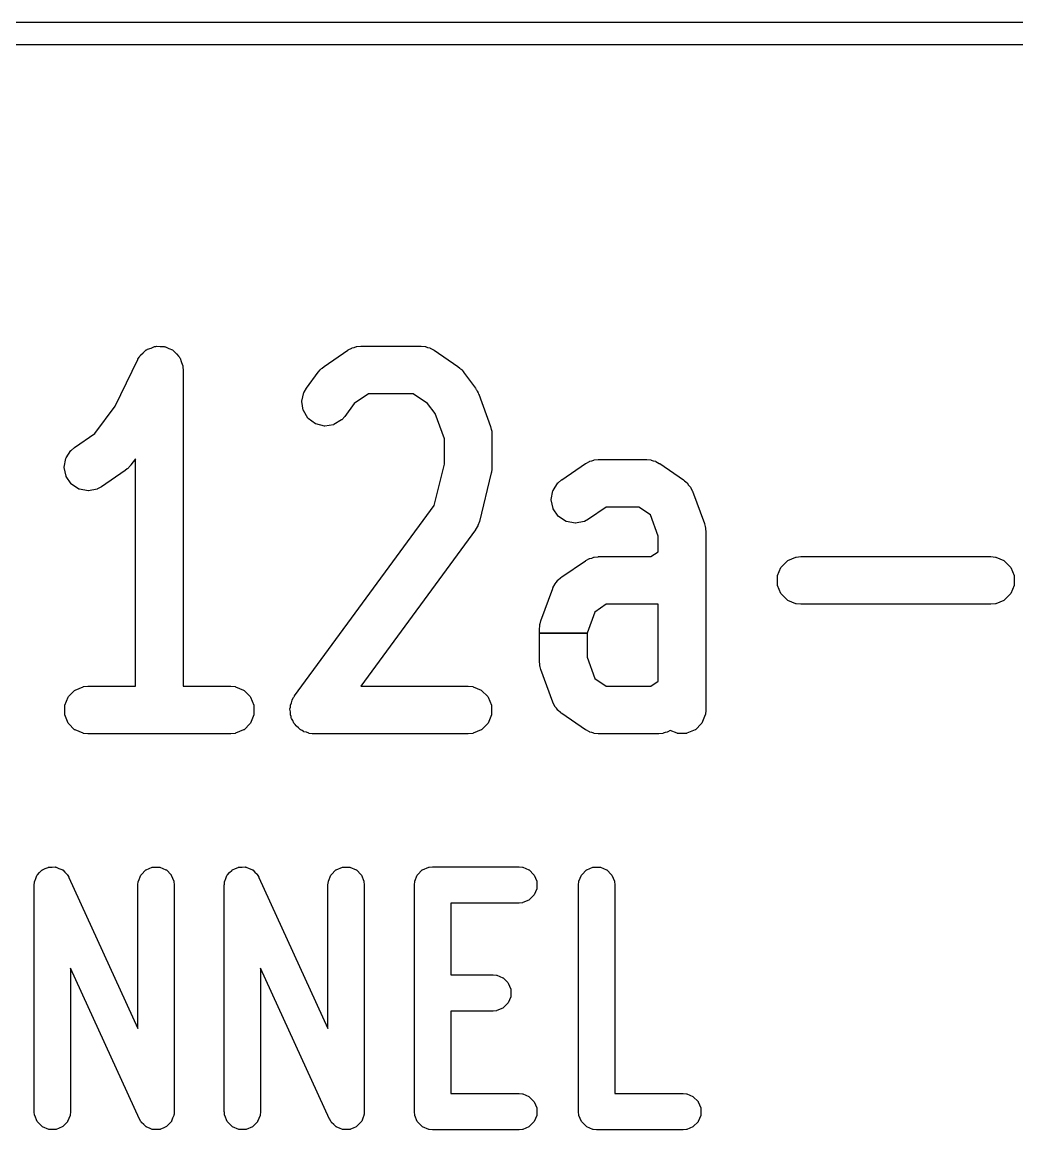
# Model space of a CAD drawing. Header units: inches. Extents: x 0 to 2.68, y 0 to 2.67.
# Drawn here: x 0.7011 to 0.8737, y 2.4789 to 2.6713 of the extents above; entities that cross this region are included whole.
import ezdxf

# ---------------------------------------------------------------- set-up
doc = ezdxf.new("R2010")
doc.units = ezdxf.units.IN
doc.header["$MEASUREMENT"] = 0
doc.layers.add('Edge.Cuts', color=254, linetype='CONTINUOUS', true_color=0xd0d2cd)

msp = doc.modelspace()

# ---------------------------------------------------------------- linework, layer by layer
at = {"layer": 'Edge.Cuts', "linetype": 'CONTINUOUS'}
for p, q in [((0, 2.67126), (2.67717, 2.67126)), ((2.6752, 2.66732), (0.00197, 2.66732)), ((0.72162, 2.61342), (0.7221, 2.61384)), ((0.7221, 2.61384), (0.72255, 2.6143)), ((0.72255, 2.6143), (0.72262, 2.61434)), ((0.72262, 2.61434), (0.7227, 2.61437)), ((0.7227, 2.61437), (0.72277, 2.61444)), ((0.72277, 2.61444), (0.72283, 2.61447)), ((0.72283, 2.61447), (0.72344, 2.61468)), ((0.72344, 2.61468), (0.72403, 2.61493)), ((0.72403, 2.61493), (0.72411, 2.61494)), ((0.72411, 2.61494), (0.7242, 2.61494)), ((0.7242, 2.61494), (0.72429, 2.61497)), ((0.72429, 2.61497), (0.72436, 2.61498)), ((0.72436, 2.61498), (0.725, 2.61494)), ((0.725, 2.61494), (0.72565, 2.61494)), ((0.72565, 2.61494), (0.72572, 2.61493)), ((0.72572, 2.61493), (0.72581, 2.61489)), ((0.72581, 2.61489), (0.7259, 2.61489)), ((0.7259, 2.61489), (0.72597, 2.61487)), ((0.72597, 2.61487), (0.72655, 2.61459)), ((0.72655, 2.61459), (0.72714, 2.61434)), ((0.72714, 2.61434), (0.7272, 2.6143)), ((0.7272, 2.6143), (0.72727, 2.61423)), ((0.72727, 2.61423), (0.72735, 2.61419)), ((0.72735, 2.61419), (0.72741, 2.61415)), ((0.72741, 2.61415), (0.72784, 2.61367)), ((0.72784, 2.61367), (0.72829, 2.61321)), ((0.75348, 2.61149), (0.75761, 2.6143)), ((0.75761, 2.6143), (0.75762, 2.61431)), ((0.75762, 2.61431), (0.75765, 2.61432)), ((0.75765, 2.61432), (0.75767, 2.61434)), ((0.75765, 2.61432), (0.75765, 2.61432)), ((0.75767, 2.61434), (0.75769, 2.61435)), ((0.75769, 2.61435), (0.7583, 2.61468)), ((0.7583, 2.61468), (0.75836, 2.6147)), ((0.75836, 2.6147), (0.75873, 2.61478)), ((0.75873, 2.61478), (0.75909, 2.61493)), ((0.75909, 2.61493), (0.75915, 2.61494)), ((0.75915, 2.61494), (0.75984, 2.61501)), ((0.75984, 2.61501), (0.75986, 2.61501)), ((0.75986, 2.61501), (0.75989, 2.61501)), ((0.75989, 2.61501), (0.75989, 2.61502)), ((0.75989, 2.61502), (0.75992, 2.61502)), ((0.75992, 2.61502), (0.75994, 2.61502)), ((0.75994, 2.61502), (0.77025, 2.61502)), ((0.77025, 2.61502), (0.77027, 2.61502)), ((0.77027, 2.61502), (0.77029, 2.61502)), ((0.77029, 2.61502), (0.77029, 2.61501)), ((0.77029, 2.61501), (0.77032, 2.61501)), ((0.77032, 2.61501), (0.77035, 2.61501)), ((0.77035, 2.61501), (0.77103, 2.61494)), ((0.77103, 2.61494), (0.77109, 2.61493)), ((0.77109, 2.61493), (0.77145, 2.61478)), ((0.77145, 2.61478), (0.77183, 2.6147)), ((0.77183, 2.6147), (0.77188, 2.61468)), ((0.77188, 2.61468), (0.77249, 2.61435)), ((0.77249, 2.61435), (0.77251, 2.61434)), ((0.77251, 2.61434), (0.77254, 2.61432)), ((0.77254, 2.61432), (0.77254, 2.61432)), ((0.77254, 2.61432), (0.77256, 2.61431)), ((0.77256, 2.61431), (0.77258, 2.6143)), ((0.77258, 2.6143), (0.7767, 2.61149)), ((0.7172, 2.6046), (0.72116, 2.6127)), ((0.72116, 2.6127), (0.72117, 2.61272)), ((0.72117, 2.61272), (0.72139, 2.61307)), ((0.72139, 2.61307), (0.72142, 2.61315)), ((0.72142, 2.61315), (0.72147, 2.61321)), ((0.72147, 2.61321), (0.7215, 2.61325)), ((0.7215, 2.61325), (0.72158, 2.61337)), ((0.72158, 2.61337), (0.72162, 2.61342)), ((0.72829, 2.61321), (0.72833, 2.61315)), ((0.72833, 2.61315), (0.72837, 2.61306)), ((0.72837, 2.61306), (0.72843, 2.613)), ((0.72843, 2.613), (0.72847, 2.61293)), ((0.72847, 2.61293), (0.72868, 2.61232)), ((0.72868, 2.61232), (0.72892, 2.61173)), ((0.72892, 2.61173), (0.72894, 2.61167)), ((0.72894, 2.61167), (0.72895, 2.61152)), ((0.72895, 2.61152), (0.72897, 2.61148)), ((0.72897, 2.61148), (0.72898, 2.6114)), ((0.72898, 2.6114), (0.72897, 2.61131)), ((0.72897, 2.61131), (0.72901, 2.6109)), ((0.72901, 2.6109), (0.72901, 2.61088)), ((0.72901, 2.61088), (0.72901, 2.55596)), ((0.75042, 2.60771), (0.75248, 2.61052)), ((0.75248, 2.61052), (0.75249, 2.61053)), ((0.75249, 2.61053), (0.75279, 2.61087)), ((0.75279, 2.61087), (0.75284, 2.61094)), ((0.75284, 2.61094), (0.75288, 2.61098)), ((0.75288, 2.61098), (0.75294, 2.61104)), ((0.75294, 2.61104), (0.75301, 2.61111)), ((0.75301, 2.61111), (0.75305, 2.61114)), ((0.75305, 2.61114), (0.75312, 2.61119)), ((0.75312, 2.61119), (0.75347, 2.61148)), ((0.75347, 2.61148), (0.75348, 2.61149)), ((0.7767, 2.61149), (0.77672, 2.61148)), ((0.77672, 2.61148), (0.77706, 2.61119)), ((0.77706, 2.61119), (0.77713, 2.61114)), ((0.77713, 2.61114), (0.77718, 2.61111)), ((0.77718, 2.61111), (0.77724, 2.61104)), ((0.77724, 2.61104), (0.77731, 2.61098)), ((0.77731, 2.61098), (0.77735, 2.61094)), ((0.77735, 2.61094), (0.77739, 2.61087)), ((0.77739, 2.61087), (0.77769, 2.61053)), ((0.77769, 2.61053), (0.77771, 2.61052)), ((0.77771, 2.61052), (0.77977, 2.60771)), ((0.74962, 2.60548), (0.74999, 2.60697)), ((0.74999, 2.60697), (0.75001, 2.60702)), ((0.75001, 2.60702), (0.75041, 2.60769)), ((0.75041, 2.60769), (0.75042, 2.60771)), ((0.76121, 2.60675), (0.75873, 2.60506)), ((0.76897, 2.60675), (0.76121, 2.60675)), ((0.77146, 2.60506), (0.76897, 2.60675)), ((0.77977, 2.60771), (0.77978, 2.60769)), ((0.77978, 2.60769), (0.77989, 2.60749)), ((0.77989, 2.60749), (0.77994, 2.60744)), ((0.77994, 2.60744), (0.77997, 2.6074)), ((0.77997, 2.6074), (0.78006, 2.60721)), ((0.78006, 2.60721), (0.78017, 2.60702)), ((0.78017, 2.60702), (0.78019, 2.60697)), ((0.78019, 2.60697), (0.78021, 2.6069)), ((0.78021, 2.6069), (0.78031, 2.6067)), ((0.78031, 2.6067), (0.78032, 2.60668)), ((0.78032, 2.60668), (0.78238, 2.60106)), ((0.71371, 2.59984), (0.7172, 2.6046)), ((0.74962, 2.6054), (0.74962, 2.60548)), ((0.74986, 2.60388), (0.74962, 2.6054)), ((0.75873, 2.60506), (0.75708, 2.60282)), ((0.77275, 2.60329), (0.77146, 2.60506)), ((0.74988, 2.60381), (0.74986, 2.60388)), ((0.75068, 2.6025), (0.74988, 2.60381)), ((0.75073, 2.60244), (0.75068, 2.6025)), ((0.75197, 2.60153), (0.75073, 2.60244)), ((0.75651, 2.60219), (0.7552, 2.60139)), ((0.75656, 2.60223), (0.75651, 2.60219)), ((0.75707, 2.6028), (0.75656, 2.60223)), ((0.75708, 2.60282), (0.75707, 2.6028)), ((0.77436, 2.5989), (0.77275, 2.60329)), ((0.75204, 2.6015), (0.75197, 2.60153)), ((0.75353, 2.60114), (0.75204, 2.6015)), ((0.75361, 2.60113), (0.75353, 2.60114)), ((0.75513, 2.60137), (0.75361, 2.60113)), ((0.7552, 2.60139), (0.75513, 2.60137)), ((0.78238, 2.60106), (0.78238, 2.60104)), ((0.78238, 2.60104), (0.78251, 2.60055)), ((0.78251, 2.60055), (0.78254, 2.60048)), ((0.78254, 2.60048), (0.78255, 2.60042)), ((0.78255, 2.60042), (0.78256, 2.60036)), ((0.78256, 2.60036), (0.78258, 2.60029)), ((0.78258, 2.60029), (0.78258, 2.60024)), ((0.78258, 2.60024), (0.78258, 2.60016)), ((0.78258, 2.60016), (0.78263, 2.59966)), ((0.71018, 2.59743), (0.71371, 2.59984)), ((0.77436, 2.59451), (0.77436, 2.5989)), ((0.78263, 2.59966), (0.78263, 2.59964)), ((0.78263, 2.59964), (0.78263, 2.59401)), ((0.70869, 2.59559), (0.70953, 2.59688)), ((0.70953, 2.59688), (0.70957, 2.59692)), ((0.70957, 2.59692), (0.71016, 2.59742)), ((0.71016, 2.59742), (0.71018, 2.59743)), ((0.70837, 2.59401), (0.70866, 2.59552)), ((0.70866, 2.59552), (0.70869, 2.59559)), ((0.71995, 2.59436), (0.71965, 2.59403)), ((0.71996, 2.59438), (0.71995, 2.59436)), ((0.72074, 2.59545), (0.71996, 2.59438)), ((0.72074, 2.55596), (0.72074, 2.59545)), ((0.77261, 2.58736), (0.77436, 2.59451)), ((0.79473, 2.5918), (0.79885, 2.59462)), ((0.79885, 2.59462), (0.79887, 2.59463)), ((0.79887, 2.59463), (0.79889, 2.59464)), ((0.79889, 2.59464), (0.79892, 2.59465)), ((0.79889, 2.59464), (0.79889, 2.59464)), ((0.79892, 2.59465), (0.79894, 2.59466)), ((0.79894, 2.59466), (0.79955, 2.595)), ((0.79955, 2.595), (0.7996, 2.59502)), ((0.7996, 2.59502), (0.79998, 2.59509)), ((0.79998, 2.59509), (0.80034, 2.59524)), ((0.80034, 2.59524), (0.80039, 2.59526)), ((0.80039, 2.59526), (0.80108, 2.59532)), ((0.80108, 2.59532), (0.8011, 2.59533)), ((0.8011, 2.59533), (0.80114, 2.59533)), ((0.80114, 2.59533), (0.80114, 2.59533)), ((0.80114, 2.59533), (0.80116, 2.59533)), ((0.80116, 2.59533), (0.80118, 2.59533)), ((0.80118, 2.59533), (0.80943, 2.59533)), ((0.80943, 2.59533), (0.80945, 2.59533)), ((0.80945, 2.59533), (0.80947, 2.59533)), ((0.80947, 2.59533), (0.80947, 2.59533)), ((0.80947, 2.59533), (0.80951, 2.59533)), ((0.80951, 2.59533), (0.80953, 2.59532)), ((0.80953, 2.59532), (0.81022, 2.59526)), ((0.81022, 2.59526), (0.81027, 2.59524)), ((0.81027, 2.59524), (0.81063, 2.59509)), ((0.81063, 2.59509), (0.81101, 2.59502)), ((0.81101, 2.59502), (0.81107, 2.595)), ((0.81107, 2.595), (0.81167, 2.59466)), ((0.81167, 2.59466), (0.81169, 2.59465)), ((0.81169, 2.59465), (0.81172, 2.59464)), ((0.81172, 2.59464), (0.81172, 2.59464)), ((0.81172, 2.59464), (0.81174, 2.59463)), ((0.81174, 2.59463), (0.81176, 2.59462)), ((0.81176, 2.59462), (0.81588, 2.5918)), ((0.70838, 2.59393), (0.70837, 2.59401)), ((0.70869, 2.59243), (0.70838, 2.59393)), ((0.70872, 2.59236), (0.70869, 2.59243)), ((0.71896, 2.59341), (0.71483, 2.5906)), ((0.71897, 2.59342), (0.71896, 2.59341)), ((0.71932, 2.59371), (0.71897, 2.59342)), ((0.71939, 2.59375), (0.71932, 2.59371)), ((0.71944, 2.59379), (0.71939, 2.59375)), ((0.7195, 2.59386), (0.71944, 2.59379)), ((0.71957, 2.59392), (0.7195, 2.59386)), ((0.7196, 2.59396), (0.71957, 2.59392)), ((0.71965, 2.59403), (0.7196, 2.59396)), ((0.78251, 2.59303), (0.78045, 2.58459)), ((0.78252, 2.59305), (0.78251, 2.59303)), ((0.78253, 2.59314), (0.78252, 2.59305)), ((0.78254, 2.59317), (0.78253, 2.59314)), ((0.78255, 2.59322), (0.78254, 2.59317)), ((0.78258, 2.59352), (0.78255, 2.59322)), ((0.78262, 2.59381), (0.78258, 2.59352)), ((0.78263, 2.59399), (0.78262, 2.5939)), ((0.78262, 2.5939), (0.78262, 2.59387)), ((0.78262, 2.59387), (0.78262, 2.59381)), ((0.78263, 2.59401), (0.78263, 2.59399)), ((0.70958, 2.59109), (0.70872, 2.59236)), ((0.70964, 2.59104), (0.70958, 2.59109)), ((0.71092, 2.5902), (0.70964, 2.59104)), ((0.71482, 2.59059), (0.71414, 2.59022)), ((0.71483, 2.5906), (0.71482, 2.59059)), ((0.79324, 2.58997), (0.79408, 2.59125)), ((0.79408, 2.59125), (0.79412, 2.5913)), ((0.79412, 2.5913), (0.79471, 2.59179)), ((0.79471, 2.59179), (0.79473, 2.5918)), ((0.81588, 2.5918), (0.8159, 2.59179)), ((0.8159, 2.59179), (0.81595, 2.59175)), ((0.81595, 2.59175), (0.81596, 2.59175)), ((0.81596, 2.59175), (0.81602, 2.5917)), ((0.81602, 2.5917), (0.81606, 2.59165)), ((0.81606, 2.59165), (0.81649, 2.5913)), ((0.81649, 2.5913), (0.81653, 2.59125)), ((0.81653, 2.59125), (0.81677, 2.59089)), ((0.81677, 2.59089), (0.81706, 2.59057)), ((0.81706, 2.59057), (0.81709, 2.59052)), ((0.81709, 2.59052), (0.81733, 2.59002)), ((0.711, 2.59017), (0.71092, 2.5902)), ((0.7125, 2.58988), (0.711, 2.59017)), ((0.71258, 2.58988), (0.7125, 2.58988)), ((0.71409, 2.5902), (0.71258, 2.58988)), ((0.71414, 2.59022), (0.71409, 2.5902)), ((0.79293, 2.58839), (0.79321, 2.5899)), ((0.79321, 2.5899), (0.79324, 2.58997)), ((0.81733, 2.59002), (0.81737, 2.58997)), ((0.81737, 2.58997), (0.8174, 2.5899)), ((0.8174, 2.5899), (0.8174, 2.58988)), ((0.8174, 2.58988), (0.81743, 2.58983)), ((0.81743, 2.58983), (0.81744, 2.58981)), ((0.81744, 2.58981), (0.8195, 2.58419)), ((0.74835, 2.55427), (0.77261, 2.58736)), ((0.79293, 2.58831), (0.79293, 2.58839)), ((0.79324, 2.58681), (0.79293, 2.58831)), ((0.79327, 2.58674), (0.79324, 2.58681)), ((0.79414, 2.58547), (0.79327, 2.58674)), ((0.80246, 2.58707), (0.79939, 2.58497)), ((0.80815, 2.58707), (0.80246, 2.58707)), ((0.81013, 2.58572), (0.80815, 2.58707)), ((0.79419, 2.58541), (0.79414, 2.58547)), ((0.79548, 2.58457), (0.79419, 2.58541)), ((0.79937, 2.58496), (0.79869, 2.58459)), ((0.79939, 2.58497), (0.79937, 2.58496)), ((0.81148, 2.58203), (0.81013, 2.58572)), ((0.77977, 2.58313), (0.75984, 2.55596)), ((0.77978, 2.58315), (0.77977, 2.58313)), ((0.78017, 2.58381), (0.77978, 2.58315)), ((0.78018, 2.58383), (0.78017, 2.58381)), ((0.78019, 2.58385), (0.78018, 2.58383)), ((0.78044, 2.58458), (0.78019, 2.58385)), ((0.78045, 2.58459), (0.78044, 2.58458)), ((0.79555, 2.58454), (0.79548, 2.58457)), ((0.79706, 2.58426), (0.79555, 2.58454)), ((0.79713, 2.58426), (0.79706, 2.58426)), ((0.79864, 2.58457), (0.79713, 2.58426)), ((0.79869, 2.58459), (0.79864, 2.58457)), ((0.8195, 2.58419), (0.8195, 2.58417)), ((0.8195, 2.58417), (0.81963, 2.58368)), ((0.81963, 2.58368), (0.81966, 2.58361)), ((0.81966, 2.58361), (0.81967, 2.58355)), ((0.81967, 2.58355), (0.81968, 2.58348)), ((0.81968, 2.58348), (0.8197, 2.58342)), ((0.8197, 2.58342), (0.8197, 2.58336)), ((0.8197, 2.58336), (0.8197, 2.58329)), ((0.8197, 2.58329), (0.81975, 2.58278)), ((0.81148, 2.57932), (0.81148, 2.58203)), ((0.81975, 2.58278), (0.81975, 2.58276)), ((0.81975, 2.58276), (0.81975, 2.55183)), ((0.81022, 2.57846), (0.81148, 2.57932)), ((0.79473, 2.57493), (0.79885, 2.57774)), ((0.79885, 2.57774), (0.79887, 2.57775)), ((0.79887, 2.57775), (0.79889, 2.57776)), ((0.79889, 2.57776), (0.79892, 2.57778)), ((0.79889, 2.57776), (0.79889, 2.57776)), ((0.79892, 2.57778), (0.79894, 2.57779)), ((0.79894, 2.57779), (0.79955, 2.57812)), ((0.79955, 2.57812), (0.7996, 2.57814)), ((0.7996, 2.57814), (0.79998, 2.57822)), ((0.79998, 2.57822), (0.80034, 2.57837)), ((0.80034, 2.57837), (0.80039, 2.57838)), ((0.80039, 2.57838), (0.80108, 2.57845)), ((0.80108, 2.57845), (0.8011, 2.57846)), ((0.8011, 2.57846), (0.80114, 2.57846)), ((0.80114, 2.57846), (0.80114, 2.57846)), ((0.80114, 2.57846), (0.80116, 2.57846)), ((0.80116, 2.57846), (0.80118, 2.57846)), ((0.80118, 2.57846), (0.81022, 2.57846)), ((0.83283, 2.57665), (0.83391, 2.57774)), ((0.83391, 2.57774), (0.83398, 2.57778)), ((0.83398, 2.57778), (0.8354, 2.57837)), ((0.8354, 2.57837), (0.83545, 2.57838)), ((0.83545, 2.57838), (0.83622, 2.57846)), ((0.83622, 2.57846), (0.83624, 2.57846)), ((0.83624, 2.57846), (0.86924, 2.57846)), ((0.86924, 2.57846), (0.86925, 2.57846)), ((0.86925, 2.57846), (0.87002, 2.57838)), ((0.87002, 2.57838), (0.87008, 2.57837)), ((0.87008, 2.57837), (0.8715, 2.57778)), ((0.8715, 2.57778), (0.87156, 2.57774)), ((0.87156, 2.57774), (0.87265, 2.57665)), ((0.83218, 2.57509), (0.8322, 2.57517)), ((0.8322, 2.57517), (0.83278, 2.57659)), ((0.83278, 2.57659), (0.83283, 2.57665)), ((0.87265, 2.57665), (0.87269, 2.57659)), ((0.87269, 2.57659), (0.87328, 2.57517)), ((0.87328, 2.57517), (0.87329, 2.57509)), ((0.79328, 2.57315), (0.79352, 2.57365)), ((0.79352, 2.57365), (0.79355, 2.5737)), ((0.79355, 2.5737), (0.79384, 2.57402)), ((0.79384, 2.57402), (0.79408, 2.57438)), ((0.79408, 2.57438), (0.79412, 2.57442)), ((0.79412, 2.57442), (0.79455, 2.57478)), ((0.79455, 2.57478), (0.79459, 2.57483)), ((0.79459, 2.57483), (0.79465, 2.57487)), ((0.79465, 2.57487), (0.79467, 2.57488)), ((0.79467, 2.57488), (0.79471, 2.57492)), ((0.79471, 2.57492), (0.79473, 2.57493)), ((0.83218, 2.57356), (0.83218, 2.57509)), ((0.8322, 2.57348), (0.83218, 2.57356)), ((0.83278, 2.57206), (0.8322, 2.57348)), ((0.87328, 2.57348), (0.87269, 2.57206)), ((0.87329, 2.57356), (0.87328, 2.57348)), ((0.87329, 2.57509), (0.87329, 2.57356)), ((0.79111, 2.56731), (0.79318, 2.57294)), ((0.79318, 2.57296), (0.79321, 2.57301)), ((0.79318, 2.57294), (0.79318, 2.57296)), ((0.79321, 2.57302), (0.79324, 2.57309)), ((0.79321, 2.57301), (0.79321, 2.57302)), ((0.79324, 2.57309), (0.79328, 2.57315)), ((0.83283, 2.572), (0.83278, 2.57206)), ((0.83391, 2.57091), (0.83283, 2.572)), ((0.87265, 2.572), (0.87156, 2.57091)), ((0.87269, 2.57206), (0.87265, 2.572)), ((0.80246, 2.57019), (0.80048, 2.56885)), ((0.81148, 2.57019), (0.80246, 2.57019)), ((0.81148, 2.55683), (0.81148, 2.57019)), ((0.83398, 2.57087), (0.83391, 2.57091)), ((0.8354, 2.57028), (0.83398, 2.57087)), ((0.83545, 2.57027), (0.8354, 2.57028)), ((0.83622, 2.57019), (0.83545, 2.57027)), ((0.83624, 2.57019), (0.83622, 2.57019)), ((0.86924, 2.57019), (0.83624, 2.57019)), ((0.86925, 2.57019), (0.86924, 2.57019)), ((0.87002, 2.57027), (0.86925, 2.57019)), ((0.87008, 2.57028), (0.87002, 2.57027)), ((0.8715, 2.57087), (0.87008, 2.57028)), ((0.87156, 2.57091), (0.8715, 2.57087)), ((0.80048, 2.56885), (0.79913, 2.56516)), ((0.79086, 2.56591), (0.79091, 2.56641)), ((0.79086, 2.56589), (0.79086, 2.56591)), ((0.79086, 2.56516), (0.79086, 2.56589)), ((0.79091, 2.56655), (0.79093, 2.56661)), ((0.79091, 2.56649), (0.79091, 2.56655)), ((0.79091, 2.56641), (0.79091, 2.56649)), ((0.79093, 2.56661), (0.79094, 2.56668)), ((0.79094, 2.56668), (0.79095, 2.56673)), ((0.79095, 2.56673), (0.79098, 2.5668)), ((0.79098, 2.5668), (0.79111, 2.5673)), ((0.79111, 2.5673), (0.79111, 2.56731)), ((0.79086, 2.56027), (0.79086, 2.56516)), ((0.79086, 2.56516), (0.79913, 2.56516)), ((0.79913, 2.56516), (0.79086, 2.56516)), ((0.79913, 2.56516), (0.79913, 2.561)), ((0.79086, 2.56025), (0.79086, 2.56027)), ((0.79091, 2.55974), (0.79086, 2.56025)), ((0.79091, 2.55967), (0.79091, 2.55974)), ((0.79913, 2.561), (0.80048, 2.55731)), ((0.79091, 2.55961), (0.79091, 2.55967)), ((0.79093, 2.55954), (0.79091, 2.55961)), ((0.79094, 2.55948), (0.79093, 2.55954)), ((0.79095, 2.55942), (0.79094, 2.55948)), ((0.79098, 2.55935), (0.79095, 2.55942)), ((0.79111, 2.55886), (0.79098, 2.55935)), ((0.79111, 2.55884), (0.79111, 2.55886)), ((0.79318, 2.55322), (0.79111, 2.55884)), ((0.71166, 2.55587), (0.71172, 2.55589)), ((0.71172, 2.55589), (0.71249, 2.55596)), ((0.71249, 2.55596), (0.7125, 2.55596)), ((0.7125, 2.55596), (0.72074, 2.55596)), ((0.72901, 2.55596), (0.73725, 2.55596)), ((0.73725, 2.55596), (0.73727, 2.55596)), ((0.73727, 2.55596), (0.73804, 2.55589)), ((0.73804, 2.55589), (0.73809, 2.55587)), ((0.75984, 2.55596), (0.7785, 2.55596)), ((0.7785, 2.55596), (0.77852, 2.55596)), ((0.77852, 2.55596), (0.77928, 2.55589)), ((0.77928, 2.55589), (0.77934, 2.55587)), ((0.80048, 2.55731), (0.80246, 2.55596)), ((0.80246, 2.55596), (0.81022, 2.55596)), ((0.81022, 2.55596), (0.81148, 2.55683)), ((0.70846, 2.55267), (0.70905, 2.55409)), ((0.70905, 2.55409), (0.70909, 2.55416)), ((0.70909, 2.55416), (0.71018, 2.55524)), ((0.71018, 2.55524), (0.71024, 2.55528)), ((0.71024, 2.55528), (0.71166, 2.55587)), ((0.73809, 2.55587), (0.73951, 2.55528)), ((0.73951, 2.55528), (0.73958, 2.55524)), ((0.73958, 2.55524), (0.74066, 2.55416)), ((0.74066, 2.55416), (0.74071, 2.55409)), ((0.74071, 2.55409), (0.74129, 2.55267)), ((0.74795, 2.55359), (0.7482, 2.55402)), ((0.7482, 2.55402), (0.74823, 2.55409)), ((0.74823, 2.55409), (0.74827, 2.55416)), ((0.74827, 2.55416), (0.74829, 2.55418)), ((0.74829, 2.55418), (0.74834, 2.55426)), ((0.74834, 2.55426), (0.74835, 2.55427)), ((0.77934, 2.55587), (0.78076, 2.55528)), ((0.78076, 2.55528), (0.78082, 2.55524)), ((0.78082, 2.55524), (0.78191, 2.55416)), ((0.78191, 2.55416), (0.78195, 2.55409)), ((0.78195, 2.55409), (0.78254, 2.55267)), ((0.70845, 2.5526), (0.70846, 2.55267)), ((0.70845, 2.55106), (0.70845, 2.5526)), ((0.74129, 2.55267), (0.74131, 2.5526)), ((0.74131, 2.5526), (0.74131, 2.55106)), ((0.74756, 2.55205), (0.74763, 2.55232)), ((0.74756, 2.55197), (0.74756, 2.55205)), ((0.74763, 2.5526), (0.74764, 2.55267)), ((0.74763, 2.55232), (0.74763, 2.5526)), ((0.74764, 2.55267), (0.74782, 2.5531)), ((0.74782, 2.5531), (0.74793, 2.55354)), ((0.74793, 2.55354), (0.74795, 2.55359)), ((0.78254, 2.55267), (0.78255, 2.5526)), ((0.78255, 2.5526), (0.78255, 2.55106)), ((0.79318, 2.5532), (0.79318, 2.55322)), ((0.79321, 2.55315), (0.79318, 2.5532)), ((0.79321, 2.55313), (0.79321, 2.55315)), ((0.79324, 2.55306), (0.79321, 2.55313)), ((0.79328, 2.55301), (0.79324, 2.55306)), ((0.79352, 2.55251), (0.79328, 2.55301)), ((0.79355, 2.55246), (0.79352, 2.55251)), ((0.79384, 2.55214), (0.79355, 2.55246)), ((0.79408, 2.55178), (0.79384, 2.55214)), ((0.70846, 2.55099), (0.70845, 2.55106)), ((0.70905, 2.54957), (0.70846, 2.55099)), ((0.74129, 2.55099), (0.74071, 2.54957)), ((0.74131, 2.55106), (0.74129, 2.55099)), ((0.74763, 2.55152), (0.74756, 2.55197)), ((0.74763, 2.55106), (0.74763, 2.55152)), ((0.74764, 2.55099), (0.74763, 2.55106)), ((0.74775, 2.55073), (0.74764, 2.55099)), ((0.74779, 2.55045), (0.74775, 2.55073)), ((0.74782, 2.55038), (0.74779, 2.55045)), ((0.74806, 2.54999), (0.74782, 2.55038)), ((0.78254, 2.55099), (0.78195, 2.54957)), ((0.78255, 2.55106), (0.78254, 2.55099)), ((0.79412, 2.55173), (0.79408, 2.55178)), ((0.79455, 2.55138), (0.79412, 2.55173)), ((0.79459, 2.55133), (0.79455, 2.55138)), ((0.79465, 2.55128), (0.79459, 2.55133)), ((0.79467, 2.55128), (0.79465, 2.55128)), ((0.79471, 2.55124), (0.79467, 2.55128)), ((0.79473, 2.55123), (0.79471, 2.55124)), ((0.79885, 2.54841), (0.79473, 2.55123)), ((0.81966, 2.55099), (0.81907, 2.54957)), ((0.81967, 2.55104), (0.81966, 2.55099)), ((0.81975, 2.55181), (0.81967, 2.55104)), ((0.81975, 2.55183), (0.81975, 2.55181)), ((0.70909, 2.5495), (0.70905, 2.54957)), ((0.71018, 2.54842), (0.70909, 2.5495)), ((0.71024, 2.54837), (0.71018, 2.54842)), ((0.71166, 2.54779), (0.71024, 2.54837)), ((0.73951, 2.54837), (0.73809, 2.54779)), ((0.73958, 2.54842), (0.73951, 2.54837)), ((0.74066, 2.5495), (0.73958, 2.54842)), ((0.74071, 2.54957), (0.74066, 2.5495)), ((0.74823, 2.54957), (0.74806, 2.54999)), ((0.74827, 2.5495), (0.74823, 2.54957)), ((0.74847, 2.54931), (0.74827, 2.5495)), ((0.74862, 2.54907), (0.74847, 2.54931)), ((0.74867, 2.54901), (0.74862, 2.54907)), ((0.74904, 2.54874), (0.74867, 2.54901)), ((0.74936, 2.54842), (0.74904, 2.54874)), ((0.74942, 2.54837), (0.74936, 2.54842)), ((0.74968, 2.54827), (0.74942, 2.54837)), ((0.74991, 2.5481), (0.74968, 2.54827)), ((0.78076, 2.54837), (0.77934, 2.54779)), ((0.78082, 2.54842), (0.78076, 2.54837)), ((0.78191, 2.5495), (0.78082, 2.54842)), ((0.78195, 2.54957), (0.78191, 2.5495)), ((0.79887, 2.5484), (0.79885, 2.54841)), ((0.79889, 2.54839), (0.79887, 2.5484)), ((0.79892, 2.54837), (0.79889, 2.54839)), ((0.79889, 2.54839), (0.79889, 2.54839)), ((0.79894, 2.54837), (0.79892, 2.54837)), ((0.79955, 2.54803), (0.79894, 2.54837)), ((0.81358, 2.54828), (0.81313, 2.54803)), ((0.81477, 2.54779), (0.81358, 2.54828)), ((0.81788, 2.54837), (0.81646, 2.54779)), ((0.81794, 2.54842), (0.81788, 2.54837)), ((0.81903, 2.5495), (0.81794, 2.54842)), ((0.81907, 2.54957), (0.81903, 2.5495)), ((0.71172, 2.54777), (0.71166, 2.54779)), ((0.71249, 2.5477), (0.71172, 2.54777)), ((0.7125, 2.5477), (0.71249, 2.5477)), ((0.73725, 2.5477), (0.7125, 2.5477)), ((0.73727, 2.5477), (0.73725, 2.5477)), ((0.73804, 2.54777), (0.73727, 2.5477)), ((0.73809, 2.54779), (0.73804, 2.54777)), ((0.74998, 2.54807), (0.74991, 2.5481)), ((0.75042, 2.54796), (0.74998, 2.54807)), ((0.75084, 2.54779), (0.75042, 2.54796)), ((0.7509, 2.54777), (0.75084, 2.54779)), ((0.75139, 2.54772), (0.7509, 2.54777)), ((0.75147, 2.54771), (0.75139, 2.54772)), ((0.75155, 2.5477), (0.75147, 2.54771)), ((0.75157, 2.54771), (0.75155, 2.5477)), ((0.75167, 2.5477), (0.75157, 2.54771)), ((0.75169, 2.5477), (0.75167, 2.5477)), ((0.7785, 2.5477), (0.75169, 2.5477)), ((0.77852, 2.5477), (0.7785, 2.5477)), ((0.77928, 2.54777), (0.77852, 2.5477)), ((0.77934, 2.54779), (0.77928, 2.54777)), ((0.7996, 2.54801), (0.79955, 2.54803)), ((0.79998, 2.54793), (0.7996, 2.54801)), ((0.80034, 2.54779), (0.79998, 2.54793)), ((0.80039, 2.54777), (0.80034, 2.54779)), ((0.80108, 2.5477), (0.80039, 2.54777)), ((0.8011, 2.5477), (0.80108, 2.5477)), ((0.80114, 2.5477), (0.8011, 2.5477)), ((0.80116, 2.5477), (0.80114, 2.5477)), ((0.80114, 2.5477), (0.80114, 2.5477)), ((0.80118, 2.5477), (0.80116, 2.5477)), ((0.81149, 2.5477), (0.80118, 2.5477)), ((0.81151, 2.5477), (0.81149, 2.5477)), ((0.81154, 2.5477), (0.81151, 2.5477)), ((0.81157, 2.5477), (0.81154, 2.5477)), ((0.81154, 2.5477), (0.81154, 2.5477)), ((0.81159, 2.5477), (0.81157, 2.5477)), ((0.81228, 2.54777), (0.81159, 2.5477)), ((0.81234, 2.54779), (0.81228, 2.54777)), ((0.81269, 2.54793), (0.81234, 2.54779)), ((0.81307, 2.54801), (0.81269, 2.54793)), ((0.81313, 2.54803), (0.81307, 2.54801)), ((0.81485, 2.54777), (0.81477, 2.54779)), ((0.81638, 2.54777), (0.81485, 2.54777)), ((0.81646, 2.54779), (0.81638, 2.54777)), ((0.70368, 2.52318), (0.70372, 2.52324)), ((0.70372, 2.52324), (0.70409, 2.52361)), ((0.70409, 2.52361), (0.70445, 2.52399)), ((0.70445, 2.52399), (0.70451, 2.52404)), ((0.70451, 2.52404), (0.70453, 2.52405)), ((0.70453, 2.52405), (0.70454, 2.52406)), ((0.70454, 2.52406), (0.7046, 2.5241)), ((0.7046, 2.5241), (0.70508, 2.5243)), ((0.70508, 2.5243), (0.70556, 2.52452)), ((0.70556, 2.52452), (0.70563, 2.52453)), ((0.70563, 2.52453), (0.70565, 2.52453)), ((0.70565, 2.52453), (0.70567, 2.52454)), ((0.70567, 2.52454), (0.70574, 2.52456)), ((0.70574, 2.52456), (0.70626, 2.52456)), ((0.70626, 2.52456), (0.70678, 2.52458)), ((0.70678, 2.52458), (0.70686, 2.52456)), ((0.70686, 2.52456), (0.70688, 2.52456)), ((0.70688, 2.52456), (0.70689, 2.52456)), ((0.70689, 2.52456), (0.70697, 2.52454)), ((0.70697, 2.52454), (0.70745, 2.52434)), ((0.70745, 2.52434), (0.70794, 2.52416)), ((0.70794, 2.52416), (0.708, 2.52412)), ((0.708, 2.52412), (0.70802, 2.52411)), ((0.70802, 2.52411), (0.70803, 2.5241)), ((0.70803, 2.5241), (0.7081, 2.52406)), ((0.7081, 2.52406), (0.70847, 2.52369)), ((0.70847, 2.52369), (0.70885, 2.52334)), ((0.70885, 2.52334), (0.70888, 2.52329)), ((0.70888, 2.52329), (0.70891, 2.52325)), ((0.70891, 2.52325), (0.70891, 2.52324)), ((0.70891, 2.52324), (0.70895, 2.52318)), ((0.72168, 2.52318), (0.72172, 2.52324)), ((0.72172, 2.52324), (0.72254, 2.52406)), ((0.72254, 2.52406), (0.7226, 2.5241)), ((0.7226, 2.5241), (0.72366, 2.52454)), ((0.72366, 2.52454), (0.72374, 2.52456)), ((0.72374, 2.52456), (0.72489, 2.52456)), ((0.72489, 2.52456), (0.72497, 2.52454)), ((0.72497, 2.52454), (0.72603, 2.5241)), ((0.72603, 2.5241), (0.7261, 2.52406)), ((0.7261, 2.52406), (0.72691, 2.52324)), ((0.72691, 2.52324), (0.72695, 2.52318)), ((0.73668, 2.52318), (0.73672, 2.52324)), ((0.73672, 2.52324), (0.73709, 2.52361)), ((0.73709, 2.52361), (0.73744, 2.52399)), ((0.73744, 2.52399), (0.7375, 2.52404)), ((0.7375, 2.52404), (0.73752, 2.52405)), ((0.73752, 2.52405), (0.73753, 2.52406)), ((0.73753, 2.52406), (0.7376, 2.5241)), ((0.7376, 2.5241), (0.73808, 2.5243)), ((0.73808, 2.5243), (0.73855, 2.52452)), ((0.73855, 2.52452), (0.73863, 2.52453)), ((0.73863, 2.52453), (0.73865, 2.52453)), ((0.73865, 2.52453), (0.73866, 2.52454)), ((0.73866, 2.52454), (0.73874, 2.52456)), ((0.73874, 2.52456), (0.73926, 2.52456)), ((0.73926, 2.52456), (0.73978, 2.52458)), ((0.73978, 2.52458), (0.73985, 2.52456)), ((0.73985, 2.52456), (0.73987, 2.52456)), ((0.73987, 2.52456), (0.73989, 2.52456)), ((0.73989, 2.52456), (0.73997, 2.52454)), ((0.73997, 2.52454), (0.74045, 2.52434)), ((0.74045, 2.52434), (0.74093, 2.52416)), ((0.74093, 2.52416), (0.741, 2.52412)), ((0.741, 2.52412), (0.74101, 2.52411)), ((0.74101, 2.52411), (0.74103, 2.5241)), ((0.74103, 2.5241), (0.74109, 2.52406)), ((0.74109, 2.52406), (0.74146, 2.52369)), ((0.74146, 2.52369), (0.74184, 2.52334)), ((0.74184, 2.52334), (0.74188, 2.52329)), ((0.74188, 2.52329), (0.7419, 2.52325)), ((0.7419, 2.52325), (0.74191, 2.52324)), ((0.74191, 2.52324), (0.74195, 2.52318)), ((0.75467, 2.52318), (0.75472, 2.52324)), ((0.75472, 2.52324), (0.75553, 2.52406)), ((0.75553, 2.52406), (0.7556, 2.5241)), ((0.7556, 2.5241), (0.75666, 2.52454)), ((0.75666, 2.52454), (0.75674, 2.52456)), ((0.75674, 2.52456), (0.75789, 2.52456)), ((0.75789, 2.52456), (0.75796, 2.52454)), ((0.75796, 2.52454), (0.75903, 2.5241)), ((0.75903, 2.5241), (0.75909, 2.52406)), ((0.75909, 2.52406), (0.75991, 2.52324)), ((0.75991, 2.52324), (0.75995, 2.52318)), ((0.76967, 2.52318), (0.76972, 2.52324)), ((0.76972, 2.52324), (0.77053, 2.52406)), ((0.77053, 2.52406), (0.77059, 2.5241)), ((0.77059, 2.5241), (0.77166, 2.52454)), ((0.77166, 2.52454), (0.77171, 2.52456)), ((0.77171, 2.52456), (0.77229, 2.52461)), ((0.77229, 2.52461), (0.77231, 2.52461)), ((0.77231, 2.52461), (0.78731, 2.52461)), ((0.78731, 2.52461), (0.78733, 2.52461)), ((0.78733, 2.52461), (0.7879, 2.52456)), ((0.7879, 2.52456), (0.78796, 2.52454)), ((0.78796, 2.52454), (0.78902, 2.5241)), ((0.78902, 2.5241), (0.78909, 2.52406)), ((0.78909, 2.52406), (0.7899, 2.52324)), ((0.7899, 2.52324), (0.78994, 2.52318)), ((0.79817, 2.52318), (0.79821, 2.52324)), ((0.79821, 2.52324), (0.79903, 2.52406)), ((0.79903, 2.52406), (0.79909, 2.5241)), ((0.79909, 2.5241), (0.80015, 2.52454)), ((0.80015, 2.52454), (0.80023, 2.52456)), ((0.80023, 2.52456), (0.80138, 2.52456)), ((0.80138, 2.52456), (0.80146, 2.52454)), ((0.80146, 2.52454), (0.80252, 2.5241)), ((0.80252, 2.5241), (0.80259, 2.52406)), ((0.80259, 2.52406), (0.8034, 2.52324)), ((0.8034, 2.52324), (0.80344, 2.52318)), ((0.70317, 2.52148), (0.70321, 2.52188)), ((0.70317, 2.52146), (0.70317, 2.52148)), ((0.70317, 2.48209), (0.70317, 2.52146)), ((0.70321, 2.52193), (0.70322, 2.522)), ((0.70321, 2.52188), (0.70321, 2.52193)), ((0.70322, 2.52201), (0.70323, 2.52206)), ((0.70322, 2.522), (0.70322, 2.52201)), ((0.70323, 2.52206), (0.70324, 2.52212)), ((0.70324, 2.52212), (0.70344, 2.5226)), ((0.70344, 2.5226), (0.70362, 2.52308)), ((0.70362, 2.52308), (0.70366, 2.52315)), ((0.70366, 2.52315), (0.70367, 2.52316)), ((0.70367, 2.52316), (0.70368, 2.52318)), ((0.70895, 2.52318), (0.70897, 2.52313)), ((0.70897, 2.52313), (0.70917, 2.52279)), ((0.70917, 2.52279), (0.70918, 2.52277)), ((0.70918, 2.52277), (0.72117, 2.49656)), ((0.72117, 2.52148), (0.72122, 2.52206)), ((0.72117, 2.52146), (0.72117, 2.52148)), ((0.72117, 2.49656), (0.72117, 2.52146)), ((0.72122, 2.52206), (0.72124, 2.52212)), ((0.72124, 2.52212), (0.72168, 2.52318)), ((0.72695, 2.52318), (0.72739, 2.52212)), ((0.72739, 2.52212), (0.72741, 2.52206)), ((0.72741, 2.52206), (0.72746, 2.52148)), ((0.72746, 2.52148), (0.72747, 2.52146)), ((0.72747, 2.52146), (0.72747, 2.48209)), ((0.73616, 2.52146), (0.73617, 2.52148)), ((0.73616, 2.48209), (0.73616, 2.52146)), ((0.73617, 2.52148), (0.7362, 2.52188)), ((0.7362, 2.52193), (0.73621, 2.522)), ((0.7362, 2.52188), (0.7362, 2.52193)), ((0.73621, 2.522), (0.73622, 2.52201)), ((0.73622, 2.52206), (0.73624, 2.52212)), ((0.73622, 2.52201), (0.73622, 2.52206)), ((0.73624, 2.52212), (0.73643, 2.5226)), ((0.73643, 2.5226), (0.73662, 2.52308)), ((0.73662, 2.52308), (0.73666, 2.52315)), ((0.73666, 2.52315), (0.73667, 2.52316)), ((0.73667, 2.52316), (0.73668, 2.52318)), ((0.74195, 2.52318), (0.74197, 2.52313)), ((0.74197, 2.52313), (0.74217, 2.52279)), ((0.74217, 2.52279), (0.74218, 2.52277)), ((0.74218, 2.52277), (0.75416, 2.49656)), ((0.75416, 2.52148), (0.75422, 2.52206)), ((0.75416, 2.52146), (0.75416, 2.52148)), ((0.75416, 2.49656), (0.75416, 2.52146)), ((0.75422, 2.52206), (0.75423, 2.52212)), ((0.75423, 2.52212), (0.75467, 2.52318)), ((0.75995, 2.52318), (0.76039, 2.52212)), ((0.76039, 2.52212), (0.7604, 2.52206)), ((0.7604, 2.52206), (0.76046, 2.52148)), ((0.76046, 2.52148), (0.76046, 2.52146)), ((0.76046, 2.52146), (0.76046, 2.48209)), ((0.76916, 2.52148), (0.76922, 2.52206)), ((0.76916, 2.52146), (0.76916, 2.52148)), ((0.76916, 2.48209), (0.76916, 2.52146)), ((0.76922, 2.52206), (0.76923, 2.52212)), ((0.76923, 2.52212), (0.76967, 2.52318)), ((0.78994, 2.52318), (0.79039, 2.52212)), ((0.79039, 2.52212), (0.7904, 2.52204)), ((0.7904, 2.52204), (0.7904, 2.52089)), ((0.79766, 2.52148), (0.79771, 2.52206)), ((0.79766, 2.52146), (0.79766, 2.52148)), ((0.79766, 2.48209), (0.79766, 2.52146)), ((0.79771, 2.52206), (0.79773, 2.52212)), ((0.79773, 2.52212), (0.79817, 2.52318)), ((0.80344, 2.52318), (0.80388, 2.52212)), ((0.80388, 2.52212), (0.8039, 2.52206)), ((0.8039, 2.52206), (0.80395, 2.52148)), ((0.80395, 2.52148), (0.80396, 2.52146)), ((0.80396, 2.52146), (0.80396, 2.48524)), ((0.7899, 2.51968), (0.78909, 2.51887)), ((0.78994, 2.51975), (0.7899, 2.51968)), ((0.79039, 2.52081), (0.78994, 2.51975)), ((0.7904, 2.52089), (0.79039, 2.52081)), ((0.78731, 2.51831), (0.77546, 2.51831)), ((0.77546, 2.51831), (0.77546, 2.50587)), ((0.78733, 2.51832), (0.78731, 2.51831)), ((0.7879, 2.51837), (0.78733, 2.51832)), ((0.78796, 2.51839), (0.7879, 2.51837)), ((0.78902, 2.51883), (0.78796, 2.51839)), ((0.78909, 2.51887), (0.78902, 2.51883)), ((0.72145, 2.48078), (0.70947, 2.507)), ((0.70947, 2.507), (0.70947, 2.48209)), ((0.75445, 2.48078), (0.74246, 2.507)), ((0.74246, 2.507), (0.74246, 2.48209)), ((0.77546, 2.50587), (0.78281, 2.50587)), ((0.78281, 2.50587), (0.78283, 2.50586)), ((0.78283, 2.50586), (0.7834, 2.50581)), ((0.7834, 2.50581), (0.78346, 2.50579)), ((0.78346, 2.50579), (0.78452, 2.50535)), ((0.78452, 2.50535), (0.78459, 2.50531)), ((0.78459, 2.50531), (0.7854, 2.5045)), ((0.7854, 2.5045), (0.78545, 2.50443)), ((0.78545, 2.50443), (0.78589, 2.50337)), ((0.78589, 2.50206), (0.78545, 2.501)), ((0.78589, 2.50337), (0.7859, 2.50329)), ((0.7859, 2.50214), (0.78589, 2.50206)), ((0.7859, 2.50329), (0.7859, 2.50214)), ((0.78459, 2.50012), (0.78452, 2.50008)), ((0.7854, 2.50094), (0.78459, 2.50012)), ((0.78545, 2.501), (0.7854, 2.50094)), ((0.78281, 2.49957), (0.77546, 2.49957)), ((0.77546, 2.49957), (0.77546, 2.48524)), ((0.78283, 2.49957), (0.78281, 2.49957)), ((0.7834, 2.49962), (0.78283, 2.49957)), ((0.78346, 2.49964), (0.7834, 2.49962)), ((0.78452, 2.50008), (0.78346, 2.49964)), ((0.77546, 2.48524), (0.78731, 2.48524)), ((0.78731, 2.48524), (0.78733, 2.48524)), ((0.78733, 2.48524), (0.7879, 2.48519)), ((0.7879, 2.48519), (0.78796, 2.48517)), ((0.78796, 2.48517), (0.78902, 2.48473)), ((0.78902, 2.48473), (0.78909, 2.48469)), ((0.80396, 2.48524), (0.8158, 2.48524)), ((0.8158, 2.48524), (0.81582, 2.48524)), ((0.81582, 2.48524), (0.8164, 2.48519)), ((0.8164, 2.48519), (0.81646, 2.48517)), ((0.81646, 2.48517), (0.81752, 2.48473)), ((0.81752, 2.48473), (0.81758, 2.48469)), ((0.78909, 2.48469), (0.7899, 2.48387)), ((0.7899, 2.48387), (0.78994, 2.48381)), ((0.78994, 2.48381), (0.79039, 2.48275)), ((0.81758, 2.48469), (0.8184, 2.48387)), ((0.8184, 2.48387), (0.81844, 2.48381)), ((0.81844, 2.48381), (0.81888, 2.48275)), ((0.70317, 2.48207), (0.70317, 2.48209)), ((0.70323, 2.4815), (0.70317, 2.48207)), ((0.70324, 2.48144), (0.70323, 2.4815)), ((0.70368, 2.48038), (0.70324, 2.48144)), ((0.7094, 2.48144), (0.70895, 2.48038)), ((0.70941, 2.4815), (0.7094, 2.48144)), ((0.70947, 2.48207), (0.70941, 2.4815)), ((0.70947, 2.48209), (0.70947, 2.48207)), ((0.72719, 2.48096), (0.72701, 2.48047)), ((0.72739, 2.48144), (0.72719, 2.48096)), ((0.72741, 2.4815), (0.72739, 2.48144)), ((0.72742, 2.48155), (0.72741, 2.48155)), ((0.72741, 2.48155), (0.72741, 2.4815)), ((0.72743, 2.48163), (0.72742, 2.48155)), ((0.72746, 2.48207), (0.72743, 2.48168)), ((0.72743, 2.48168), (0.72743, 2.48163)), ((0.72747, 2.48209), (0.72746, 2.48207)), ((0.73617, 2.48207), (0.73616, 2.48209)), ((0.73622, 2.4815), (0.73617, 2.48207)), ((0.73624, 2.48144), (0.73622, 2.4815)), ((0.73668, 2.48038), (0.73624, 2.48144)), ((0.74239, 2.48144), (0.74195, 2.48038)), ((0.74241, 2.4815), (0.74239, 2.48144)), ((0.74246, 2.48207), (0.74241, 2.4815)), ((0.74246, 2.48209), (0.74246, 2.48207)), ((0.76019, 2.48096), (0.76001, 2.48047)), ((0.76039, 2.48144), (0.76019, 2.48096)), ((0.7604, 2.4815), (0.76039, 2.48144)), ((0.76041, 2.48155), (0.7604, 2.4815)), ((0.76042, 2.48163), (0.76041, 2.48155)), ((0.76041, 2.48155), (0.76041, 2.48155)), ((0.76046, 2.48207), (0.76042, 2.48168)), ((0.76042, 2.48168), (0.76042, 2.48163)), ((0.76046, 2.48209), (0.76046, 2.48207)), ((0.76916, 2.48207), (0.76916, 2.48209)), ((0.76922, 2.4815), (0.76916, 2.48207)), ((0.76923, 2.48144), (0.76922, 2.4815)), ((0.76967, 2.48038), (0.76923, 2.48144)), ((0.79039, 2.48144), (0.78994, 2.48038)), ((0.79039, 2.48275), (0.7904, 2.48267)), ((0.7904, 2.48152), (0.79039, 2.48144)), ((0.7904, 2.48267), (0.7904, 2.48152)), ((0.79766, 2.48207), (0.79766, 2.48209)), ((0.79771, 2.4815), (0.79766, 2.48207)), ((0.79773, 2.48144), (0.79771, 2.4815)), ((0.79817, 2.48038), (0.79773, 2.48144)), ((0.81888, 2.48144), (0.81844, 2.48038)), ((0.81888, 2.48275), (0.8189, 2.48267)), ((0.8189, 2.48152), (0.81888, 2.48144)), ((0.8189, 2.48267), (0.8189, 2.48152)), ((0.70372, 2.48031), (0.70368, 2.48038)), ((0.70454, 2.4795), (0.70372, 2.48031)), ((0.7046, 2.47946), (0.70454, 2.4795)), ((0.70567, 2.47902), (0.7046, 2.47946)), ((0.70574, 2.479), (0.70567, 2.47902)), ((0.70689, 2.479), (0.70574, 2.479)), ((0.70697, 2.47902), (0.70689, 2.479)), ((0.70803, 2.47946), (0.70697, 2.47902)), ((0.7081, 2.4795), (0.70803, 2.47946)), ((0.70891, 2.48031), (0.7081, 2.4795)), ((0.70895, 2.48038), (0.70891, 2.48031)), ((0.72146, 2.48077), (0.72145, 2.48078)), ((0.72166, 2.48042), (0.72146, 2.48077)), ((0.72168, 2.48038), (0.72166, 2.48042)), ((0.72172, 2.48031), (0.72168, 2.48038)), ((0.72173, 2.48031), (0.72172, 2.48031)), ((0.72175, 2.48027), (0.72173, 2.48031)), ((0.72179, 2.48022), (0.72175, 2.48027)), ((0.72217, 2.47987), (0.72179, 2.48022)), ((0.72254, 2.4795), (0.72217, 2.47987)), ((0.7226, 2.47946), (0.72254, 2.4795)), ((0.72262, 2.47945), (0.7226, 2.47946)), ((0.72263, 2.47944), (0.72262, 2.47945)), ((0.7227, 2.4794), (0.72263, 2.47944)), ((0.72318, 2.47922), (0.7227, 2.4794)), ((0.72366, 2.47902), (0.72318, 2.47922)), ((0.72374, 2.479), (0.72366, 2.47902)), ((0.72376, 2.479), (0.72374, 2.479)), ((0.72378, 2.47899), (0.72376, 2.479)), ((0.72385, 2.47898), (0.72378, 2.47899)), ((0.72437, 2.479), (0.72385, 2.47898)), ((0.72489, 2.479), (0.72437, 2.479)), ((0.72497, 2.47902), (0.72489, 2.479)), ((0.72498, 2.47902), (0.72497, 2.47902)), ((0.725, 2.47902), (0.72498, 2.47902)), ((0.72508, 2.47904), (0.725, 2.47902)), ((0.72555, 2.47926), (0.72508, 2.47904)), ((0.72603, 2.47946), (0.72555, 2.47926)), ((0.7261, 2.4795), (0.72603, 2.47946)), ((0.72611, 2.47951), (0.7261, 2.4795)), ((0.72613, 2.47952), (0.72611, 2.47951)), ((0.72619, 2.47957), (0.72613, 2.47952)), ((0.72654, 2.47995), (0.72619, 2.47957)), ((0.72691, 2.48031), (0.72654, 2.47995)), ((0.72695, 2.48038), (0.72691, 2.48031)), ((0.72696, 2.4804), (0.72695, 2.48038)), ((0.72697, 2.48041), (0.72696, 2.4804)), ((0.72701, 2.48047), (0.72697, 2.48041)), ((0.73672, 2.48031), (0.73668, 2.48038)), ((0.73753, 2.4795), (0.73672, 2.48031)), ((0.7376, 2.47946), (0.73753, 2.4795)), ((0.73866, 2.47902), (0.7376, 2.47946)), ((0.73874, 2.479), (0.73866, 2.47902)), ((0.73989, 2.479), (0.73874, 2.479)), ((0.73997, 2.47902), (0.73989, 2.479)), ((0.74103, 2.47946), (0.73997, 2.47902)), ((0.74109, 2.4795), (0.74103, 2.47946)), ((0.74191, 2.48031), (0.74109, 2.4795)), ((0.74195, 2.48038), (0.74191, 2.48031)), ((0.75446, 2.48077), (0.75445, 2.48078)), ((0.75466, 2.48042), (0.75446, 2.48077)), ((0.75467, 2.48038), (0.75466, 2.48042)), ((0.75472, 2.48031), (0.75467, 2.48038)), ((0.75475, 2.48027), (0.75472, 2.48031)), ((0.75472, 2.48031), (0.75472, 2.48031)), ((0.75478, 2.48022), (0.75475, 2.48027)), ((0.75516, 2.47987), (0.75478, 2.48022)), ((0.75553, 2.4795), (0.75516, 2.47987)), ((0.7556, 2.47946), (0.75553, 2.4795)), ((0.75561, 2.47945), (0.7556, 2.47946)), ((0.75563, 2.47944), (0.75561, 2.47945)), ((0.75569, 2.4794), (0.75563, 2.47944)), ((0.75618, 2.47922), (0.75569, 2.4794)), ((0.75666, 2.47902), (0.75618, 2.47922)), ((0.75674, 2.479), (0.75666, 2.47902)), ((0.75675, 2.479), (0.75674, 2.479)), ((0.75677, 2.47899), (0.75675, 2.479)), ((0.75685, 2.47898), (0.75677, 2.47899)), ((0.75737, 2.479), (0.75685, 2.47898)), ((0.75789, 2.479), (0.75737, 2.479)), ((0.75796, 2.47902), (0.75789, 2.479)), ((0.75798, 2.47902), (0.75796, 2.47902)), ((0.758, 2.47902), (0.75798, 2.47902)), ((0.75807, 2.47904), (0.758, 2.47902)), ((0.75855, 2.47926), (0.75807, 2.47904)), ((0.75903, 2.47946), (0.75855, 2.47926)), ((0.75909, 2.4795), (0.75903, 2.47946)), ((0.7591, 2.47951), (0.75909, 2.4795)), ((0.75912, 2.47952), (0.7591, 2.47951)), ((0.75918, 2.47957), (0.75912, 2.47952)), ((0.75954, 2.47995), (0.75918, 2.47957)), ((0.75991, 2.48031), (0.75954, 2.47995)), ((0.75995, 2.48038), (0.75991, 2.48031)), ((0.75996, 2.4804), (0.75995, 2.48038)), ((0.75997, 2.48041), (0.75996, 2.4804)), ((0.76001, 2.48047), (0.75997, 2.48041)), ((0.76972, 2.48031), (0.76967, 2.48038)), ((0.77053, 2.4795), (0.76972, 2.48031)), ((0.77059, 2.47946), (0.77053, 2.4795)), ((0.77166, 2.47902), (0.77059, 2.47946)), ((0.77171, 2.479), (0.77166, 2.47902)), ((0.77229, 2.47895), (0.77171, 2.479)), ((0.7879, 2.479), (0.78733, 2.47895)), ((0.78796, 2.47902), (0.7879, 2.479)), ((0.78902, 2.47946), (0.78796, 2.47902)), ((0.78909, 2.4795), (0.78902, 2.47946)), ((0.7899, 2.48031), (0.78909, 2.4795)), ((0.78994, 2.48038), (0.7899, 2.48031)), ((0.79821, 2.48031), (0.79817, 2.48038)), ((0.79903, 2.4795), (0.79821, 2.48031)), ((0.79909, 2.47946), (0.79903, 2.4795)), ((0.80015, 2.47902), (0.79909, 2.47946)), ((0.80021, 2.479), (0.80015, 2.47902)), ((0.80079, 2.47895), (0.80021, 2.479)), ((0.8164, 2.479), (0.81582, 2.47895)), ((0.81646, 2.47902), (0.8164, 2.479)), ((0.81752, 2.47946), (0.81646, 2.47902)), ((0.81758, 2.4795), (0.81752, 2.47946)), ((0.8184, 2.48031), (0.81758, 2.4795)), ((0.81844, 2.48038), (0.8184, 2.48031)), ((0.77231, 2.47894), (0.77229, 2.47895)), ((0.78731, 2.47894), (0.77231, 2.47894)), ((0.78733, 2.47895), (0.78731, 2.47894)), ((0.80081, 2.47894), (0.80079, 2.47895)), ((0.8158, 2.47894), (0.80081, 2.47894)), ((0.81582, 2.47895), (0.8158, 2.47894))]:
    msp.add_line(p, q, dxfattribs=at)

doc.saveas('drawing.dxf')
